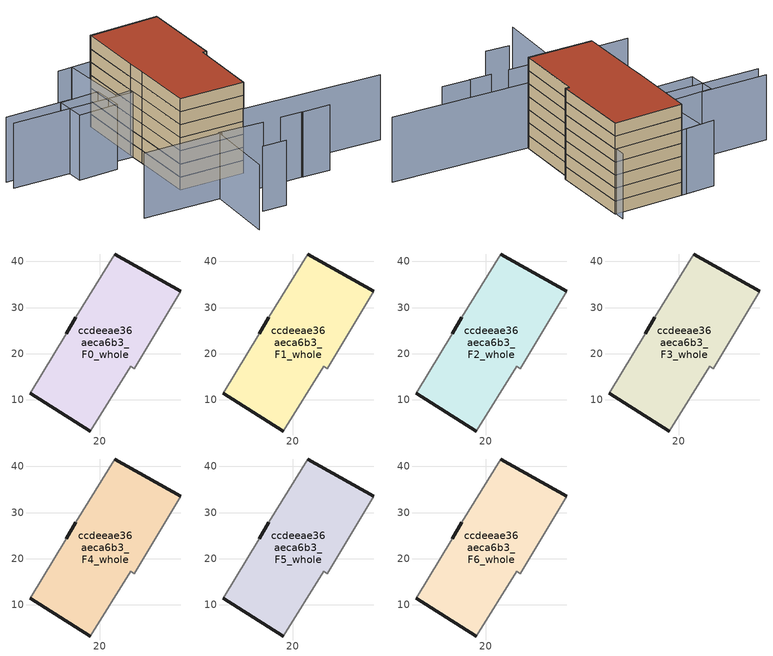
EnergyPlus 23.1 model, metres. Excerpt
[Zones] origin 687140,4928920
ccdeeae36aeca6b3_F0_whole
 floor ground (EU_floor_Construction): 27.57,16.75 37.65,33.49 23.31,41.61 14.88,27.95 12.74,24.31 4.95,11.38 17.94,3.25 26.82,17.25 z0
 wall outside (EU_wall_Construction): 12.74,24.31 14.88,27.95 / 23.31,41.61 37.65,33.49 / 17.94,3.25 4.95,11.38 z0:3
 wall adiabatic (EU_wall_Construction): 4.95,11.38 12.74,24.31 / 14.88,27.95 23.31,41.61 / 37.65,33.49 27.57,16.75 26.82,17.25 17.94,3.25 z0:3
ccdeeae36aeca6b3_F1_whole
 floor to ccdeeae36aeca6b3_F0_whole (EU_floor_Construction): 27.57,16.75 37.65,33.49 23.3,41.61 14.88,27.95 12.74,24.31 4.95,11.38 17.94,3.25 26.82,17.25 z3
 wall outside (EU_wall_Construction): 12.74,24.31 14.88,27.95 / 23.31,41.61 37.65,33.49 / 17.94,3.25 4.95,11.38 z3:6
 wall adiabatic (EU_wall_Construction): 4.95,11.38 12.74,24.31 / 14.88,27.95 23.31,41.61 / 37.65,33.49 27.57,16.75 26.82,17.25 17.94,3.25 z3:6
ccdeeae36aeca6b3_F2_whole
 floor to ccdeeae36aeca6b3_F1_whole (EU_floor_Construction): 27.57,16.75 37.65,33.49 23.3,41.61 14.88,27.95 12.74,24.31 4.95,11.38 17.94,3.25 26.82,17.25 z6
 wall outside (EU_wall_Construction): 12.74,24.31 14.88,27.95 / 23.31,41.61 37.65,33.49 / 17.94,3.25 4.95,11.38 z6:9
 wall adiabatic (EU_wall_Construction): 4.95,11.38 12.74,24.31 / 14.88,27.95 23.31,41.61 / 37.65,33.49 27.57,16.75 26.82,17.25 17.94,3.25 z6:9
ccdeeae36aeca6b3_F3_whole
 floor to ccdeeae36aeca6b3_F2_whole (EU_floor_Construction): 27.57,16.75 37.65,33.49 23.3,41.61 14.88,27.95 12.74,24.31 4.95,11.38 17.94,3.25 26.82,17.25 z9
 wall outside (EU_wall_Construction): 12.74,24.31 14.88,27.95 / 23.31,41.61 37.65,33.49 / 17.94,3.25 4.95,11.38 z9:12
 wall adiabatic (EU_wall_Construction): 4.95,11.38 12.74,24.31 / 14.88,27.95 23.31,41.61 / 37.65,33.49 27.57,16.75 26.82,17.25 17.94,3.25 z9:12
ccdeeae36aeca6b3_F4_whole
 floor to ccdeeae36aeca6b3_F3_whole (EU_floor_Construction): 27.57,16.75 37.65,33.49 23.3,41.61 14.88,27.95 12.74,24.31 4.95,11.38 17.94,3.25 26.82,17.25 z12
 wall outside (EU_wall_Construction): 12.74,24.31 14.88,27.95 / 23.31,41.61 37.65,33.49 / 17.94,3.25 4.95,11.38 z12:15
 wall adiabatic (EU_wall_Construction): 4.95,11.38 12.74,24.31 / 14.88,27.95 23.31,41.61 / 37.65,33.49 27.57,16.75 26.82,17.25 17.94,3.25 z12:15
ccdeeae36aeca6b3_F5_whole
 floor to ccdeeae36aeca6b3_F4_whole (EU_floor_Construction): 27.57,16.75 37.65,33.49 23.3,41.61 14.88,27.95 12.74,24.31 4.95,11.38 17.94,3.25 26.82,17.25 z15
 wall outside (EU_wall_Construction): 12.74,24.31 14.88,27.95 / 23.31,41.61 37.65,33.49 / 17.94,3.25 4.95,11.38 z15:18
 wall adiabatic (EU_wall_Construction): 4.95,11.38 12.74,24.31 / 14.88,27.95 23.31,41.61 / 37.65,33.49 27.57,16.75 26.82,17.25 17.94,3.25 z15:18
ccdeeae36aeca6b3_F6_whole
 floor to ccdeeae36aeca6b3_F5_whole (EU_floor_Construction): 27.57,16.75 37.65,33.49 23.3,41.61 14.88,27.95 12.74,24.31 4.95,11.38 17.94,3.25 26.82,17.25 z18
 wall outside (EU_wall_Construction): 12.74,24.31 14.88,27.95 / 23.31,41.61 37.65,33.49 / 17.94,3.25 4.95,11.38 z18:21
 wall adiabatic (EU_wall_Construction): 4.95,11.38 12.74,24.31 / 14.88,27.95 23.31,41.61 / 37.65,33.49 27.57,16.75 26.82,17.25 17.94,3.25 z18:21
 roof outside (EU_roof_Construction): 37.65,33.49 27.57,16.75 26.82,17.25 17.94,3.25 4.95,11.38 12.74,24.31 14.88,27.95 23.31,41.61 z21
shading: 21.83,-8.31 27.47,-11.9 / 17.57,-5.54 22.04,-8.44 / -4.32,-11.81 5.25,2.51 / 5.25,2.51 13.96,-3.31 / 45.07,-14.66 17.66,3.18 / 17.66,3.18 38.89,35.79 / 3.82,-8.4 8.48,-11.51 / -10.35,11.94 5.5,2 / -9.85,42.47 14.77,27.04 / 14.77,27.04 4.95,11.38 / 22.19,42.21 16.19,45.44 / 5.23,37.23 -8.1,45.21 / 3.16,38.19 11.23,33.69 / 11.23,33.69 7.77,27.49 / 7.77,27.49 -0.3,31.99 / -0.3,31.99 3.16,38.19 / 19.18,43.83 23.3,41.61 / 23.3,41.61 15.67,27.44 / 15.67,27.44 11.55,29.66 / 11.55,29.66 19.18,43.83 z0:15
[Building]
EU S2 Campaign: North Axis=0; Terrain=City; Solar Distribution=FullExterior
[Site:Location]
Bologna: Latitude=44.5; Longitude=11.25; Time Zone=1; Elevation=37
[SizingPeriod:WeatherFileDays]
AnnualSizingPeriod: Begin Month=1; Begin Day of Month=1; End Month=12; End Day of Month=31; Day of Week for Start Day=Monday; Use Weather File Daylight Saving Period=No; Use Weather File Rain and Snow Indicators=No
[MATERIAL]
EU_InternalMass_Material: Roughness=MediumRough; Thickness=0.1; Conductivity=1; Density=1800; Specific Heat=900; Thermal Absorptance=0.9; Solar Absorptance=0.7; Visible Absorptance=0.7
[MATERIAL:NOMASS] Roughness=MediumRough; Thermal Absorptance=0.9; Solar Absorptance=0.7; Visible Absorptance=0.7
Name | Thermal Resistance
EU_wall_NoMass | 0.890213
EU_roof_NoMass | 0.636128
EU_floor_NoMass | 0.79516
[CONSTRUCTION]
EU_wall_Construction: EU_wall_NoMass
EU_roof_Construction: EU_roof_NoMass
EU_floor_Construction: EU_floor_NoMass
EU_InternalMass_Construction: EU_InternalMass_Material
[ZONE] Type=1; Multiplier=1; Ceiling Height=autocalculate; Volume=1723.52; Floor Area=autocalculate; Part of Total Floor Area=Yes
ccdeeae36aeca6b3_F0_whole; ccdeeae36aeca6b3_F1_whole; ccdeeae36aeca6b3_F2_whole; ccdeeae36aeca6b3_F3_whole; ccdeeae36aeca6b3_F4_whole; ccdeeae36aeca6b3_F5_whole; ccdeeae36aeca6b3_F6_whole
[INTERNALMASS] Construction=EU_InternalMass_Construction; Surface Area=574.507
Name | Zone or ZoneList
ccdeeae36aeca6b3_F0_whole_EU_InternalMass | ccdeeae36aeca6b3_F0_whole
ccdeeae36aeca6b3_F1_whole_EU_InternalMass | ccdeeae36aeca6b3_F1_whole
ccdeeae36aeca6b3_F2_whole_EU_InternalMass | ccdeeae36aeca6b3_F2_whole
ccdeeae36aeca6b3_F3_whole_EU_InternalMass | ccdeeae36aeca6b3_F3_whole
ccdeeae36aeca6b3_F4_whole_EU_InternalMass | ccdeeae36aeca6b3_F4_whole
ccdeeae36aeca6b3_F5_whole_EU_InternalMass | ccdeeae36aeca6b3_F5_whole
ccdeeae36aeca6b3_F6_whole_EU_InternalMass | ccdeeae36aeca6b3_F6_whole
[OTHEREQUIPMENT] Fuel Type=Electricity; Design Level Calculation Method=Watts/Area; Power per Zone Floor Area=1; Fraction Latent=0; Fraction Radiant=0; Fraction Lost=0; Carbon Dioxide Generation Rate=0; EndUse Subcategory=EU_Step8_InternalGains
Name | Zone or ZoneList or Space or SpaceList | Schedule
EU_Step8_InternalGain_ccdeeae36aeca6b3_F0_whole_f000 | ccdeeae36aeca6b3_F0_whole | EU_Step8_GainSchedule_ccdeeae36aeca6b3_F0_whole_f000
EU_Step8_InternalGain_ccdeeae36aeca6b3_F1_whole_f000 | ccdeeae36aeca6b3_F1_whole | EU_Step8_GainSchedule_ccdeeae36aeca6b3_F1_whole_f000
EU_Step8_InternalGain_ccdeeae36aeca6b3_F2_whole_f000 | ccdeeae36aeca6b3_F2_whole | EU_Step8_GainSchedule_ccdeeae36aeca6b3_F2_whole_f000
EU_Step8_InternalGain_ccdeeae36aeca6b3_F3_whole_f000 | ccdeeae36aeca6b3_F3_whole | EU_Step8_GainSchedule_ccdeeae36aeca6b3_F3_whole_f000
EU_Step8_InternalGain_ccdeeae36aeca6b3_F4_whole_f000 | ccdeeae36aeca6b3_F4_whole | EU_Step8_GainSchedule_ccdeeae36aeca6b3_F4_whole_f000
EU_Step8_InternalGain_ccdeeae36aeca6b3_F5_whole_f000 | ccdeeae36aeca6b3_F5_whole | EU_Step8_GainSchedule_ccdeeae36aeca6b3_F5_whole_f000
EU_Step8_InternalGain_ccdeeae36aeca6b3_F6_whole_f000 | ccdeeae36aeca6b3_F6_whole | EU_Step8_GainSchedule_ccdeeae36aeca6b3_F6_whole_f000
[ZONEVENTILATION:DESIGNFLOWRATE] Schedule=EU_AlwaysOn; Design Flow Rate Calculation Method=AirChanges/Hour; Air Changes per Hour=0.718634; Ventilation Type=Natural; Fan Pressure Rise=0; Fan Total Efficiency=1; Constant Term Coefficient=1; Temperature Term Coefficient=0; Velocity Term Coefficient=0; Velocity Squared Term Coefficient=0; Minimum Indoor Temperature=-100; Maximum Indoor Temperature=100; Delta Temperature=-100; Minimum Outdoor Temperature=-100; Maximum Outdoor Temperature=100; Maximum Wind Speed=40
Name | Zone or ZoneList or Space or SpaceList
EU_ConstantAir_ccdeeae36aeca6b3_F0_whole | ccdeeae36aeca6b3_F0_whole
EU_ConstantAir_ccdeeae36aeca6b3_F1_whole | ccdeeae36aeca6b3_F1_whole
EU_ConstantAir_ccdeeae36aeca6b3_F2_whole | ccdeeae36aeca6b3_F2_whole
EU_ConstantAir_ccdeeae36aeca6b3_F3_whole | ccdeeae36aeca6b3_F3_whole
EU_ConstantAir_ccdeeae36aeca6b3_F4_whole | ccdeeae36aeca6b3_F4_whole
EU_ConstantAir_ccdeeae36aeca6b3_F5_whole | ccdeeae36aeca6b3_F5_whole
EU_ConstantAir_ccdeeae36aeca6b3_F6_whole | ccdeeae36aeca6b3_F6_whole
[HVACTEMPLATE:THERMOSTAT] Constant Heating Setpoint=20; Constant Cooling Setpoint=50
EU_HeatOnly_ccdeeae36aeca6b3_F0_whole; EU_HeatOnly_ccdeeae36aeca6b3_F1_whole; EU_HeatOnly_ccdeeae36aeca6b3_F2_whole; EU_HeatOnly_ccdeeae36aeca6b3_F3_whole; EU_HeatOnly_ccdeeae36aeca6b3_F4_whole; EU_HeatOnly_ccdeeae36aeca6b3_F5_whole; EU_HeatOnly_ccdeeae36aeca6b3_F6_whole
[HVACTEMPLATE:ZONE:IDEALLOADSAIRSYSTEM] System Availability Schedule=EU_AlwaysOn; Maximum Heating Supply Air Temperature=50; Minimum Cooling Supply Air Temperature=13; Maximum Heating Supply Air Humidity Ratio=0.0156; Minimum Cooling Supply Air Humidity Ratio=0.0077; Heating Limit=NoLimit; Cooling Limit=NoLimit; Heating Availability Schedule=EU_AlwaysOn; Cooling Availability Schedule=EU_CoolingOff; Dehumidification Control Type=ConstantSensibleHeatRatio; Cooling Sensible Heat Ratio=0.7; Dehumidification Setpoint=60; Humidification Control Type=None; Humidification Setpoint=30; Outdoor Air Method=None; Outdoor Air Flow Rate per Person=0.00944; Outdoor Air Flow Rate per Zone Floor Area=0; Outdoor Air Flow Rate per Zone=0; Demand Controlled Ventilation Type=None; Outdoor Air Economizer Type=NoEconomizer; Heat Recovery Type=None; Sensible Heat Recovery Effectiveness=0.7; Latent Heat Recovery Effectiveness=0.65
Name | Template Thermostat
ccdeeae36aeca6b3_F0_whole | EU_HeatOnly_ccdeeae36aeca6b3_F0_whole
ccdeeae36aeca6b3_F1_whole | EU_HeatOnly_ccdeeae36aeca6b3_F1_whole
ccdeeae36aeca6b3_F2_whole | EU_HeatOnly_ccdeeae36aeca6b3_F2_whole
ccdeeae36aeca6b3_F3_whole | EU_HeatOnly_ccdeeae36aeca6b3_F3_whole
ccdeeae36aeca6b3_F4_whole | EU_HeatOnly_ccdeeae36aeca6b3_F4_whole
ccdeeae36aeca6b3_F5_whole | EU_HeatOnly_ccdeeae36aeca6b3_F5_whole
ccdeeae36aeca6b3_F6_whole | EU_HeatOnly_ccdeeae36aeca6b3_F6_whole
[SIZING:ZONE] Zone Cooling Design Supply Air Temperature Input Method=SupplyAirTemperature; Zone Cooling Design Supply Air Temperature=13; Zone Heating Design Supply Air Temperature Input Method=SupplyAirTemperature; Zone Heating Design Supply Air Temperature=50; Zone Cooling Design Supply Air Humidity Ratio=0.008; Zone Heating Design Supply Air Humidity Ratio=0.008; Cooling Design Air Flow Method=DesignDay; Cooling Design Air Flow Rate=0; Cooling Minimum Air Flow per Zone Floor Area=0.000762; Cooling Minimum Air Flow=0; Cooling Minimum Air Flow Fraction=0.2; Heating Design Air Flow Method=DesignDay; Heating Design Air Flow Rate=0; Heating Maximum Air Flow per Zone Floor Area=0.002032; Heating Maximum Air Flow=0.141576; Heating Maximum Air Flow Fraction=0.3; Account for Dedicated Outdoor Air System=No; Dedicated Outdoor Air System Control Strategy=NeutralSupplyAir; Dedicated Outdoor Air Low Setpoint Temperature for Design=autosize; Dedicated Outdoor Air High Setpoint Temperature for Design=autosize; Zone Load Sizing Method=Sensible Load Only No Latent Load; Zone Latent Cooling Design Supply Air Humidity Ratio Input Method=HumidityRatioDifference; Zone Cooling Design Supply Air Humidity Ratio Difference=0.005; Zone Latent Heating Design Supply Air Humidity Ratio Input Method=HumidityRatioDifference; Zone Humidification Design Supply Air Humidity Ratio Difference=0.005
ccdeeae36aeca6b3_F0_whole; ccdeeae36aeca6b3_F1_whole; ccdeeae36aeca6b3_F2_whole; ccdeeae36aeca6b3_F3_whole; ccdeeae36aeca6b3_F4_whole; ccdeeae36aeca6b3_F5_whole; ccdeeae36aeca6b3_F6_whole
[SCHEDULE:CONSTANT]
Name | Hourly Value
EU_AlwaysOn | 1
EU_CoolingOff | 0
[SCHEDULE:FILE] Column Number=1; Rows to Skip at Top=0; Number of Hours of Data=8760; Column Separator=Comma; Interpolate to Timestep=No; Minutes per Item=60; Adjust Schedule for Daylight Savings=Yes
Name | File
EU_Step8_GainSchedule_ccdeeae36aeca6b3_F0_whole_f000 | ../../schedules/ccdeeae36aeca6b3/ccdeeae36aeca6b3_F0_whole_f000_gain.csv
EU_Step8_GainSchedule_ccdeeae36aeca6b3_F1_whole_f000 | ../../schedules/ccdeeae36aeca6b3/ccdeeae36aeca6b3_F1_whole_f000_gain.csv
EU_Step8_GainSchedule_ccdeeae36aeca6b3_F2_whole_f000 | ../../schedules/ccdeeae36aeca6b3/ccdeeae36aeca6b3_F2_whole_f000_gain.csv
EU_Step8_GainSchedule_ccdeeae36aeca6b3_F3_whole_f000 | ../../schedules/ccdeeae36aeca6b3/ccdeeae36aeca6b3_F3_whole_f000_gain.csv
EU_Step8_GainSchedule_ccdeeae36aeca6b3_F4_whole_f000 | ../../schedules/ccdeeae36aeca6b3/ccdeeae36aeca6b3_F4_whole_f000_gain.csv
EU_Step8_GainSchedule_ccdeeae36aeca6b3_F5_whole_f000 | ../../schedules/ccdeeae36aeca6b3/ccdeeae36aeca6b3_F5_whole_f000_gain.csv
EU_Step8_GainSchedule_ccdeeae36aeca6b3_F6_whole_f000 | ../../schedules/ccdeeae36aeca6b3/ccdeeae36aeca6b3_F6_whole_f000_gain.csv
